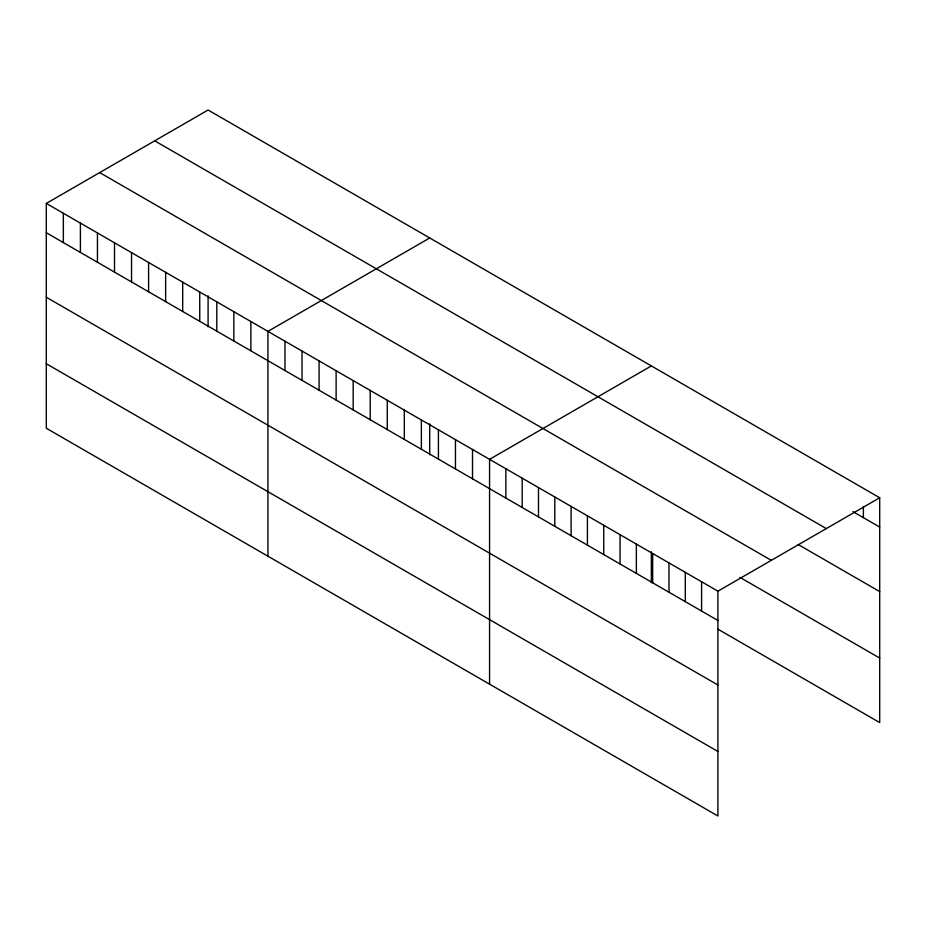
<?xml version="1.0" encoding="UTF-8"?>
<svg xmlns="http://www.w3.org/2000/svg" width="926" height="926" viewBox="0 0 926 926"><rect width="100%" height="100%" fill="white"/><g stroke="black" fill="none" stroke-linecap="round" stroke-linejoin="round"><path stroke-width="1.39" d="M46.3 203.419L717.905 591.17L717.905 815.991L46.3 428.24L46.3 203.419L208.095 110.009L879.7 497.76L879.7 722.581L717.766 629.078M429.722 237.97L267.927 331.381L267.927 556.19M651.348 365.932L489.565 459.342L489.565 684.152M717.905 591.17L879.7 497.76M852.904 511.603L879.7 527.068M154.7 140.833L826.305 528.584M798.143 544.5L879.7 591.587M99.695 172.595L771.3 560.346M739.897 577.349L879.7 658.062M46.3 232.727L717.905 620.478M46.3 297.246L717.905 684.997M46.3 363.721L717.905 751.472M863.391 506.487L863.391 517.657M701.595 581.76L701.595 611.056M685.286 572.337L685.286 601.645M668.977 562.927L668.977 592.223M652.668 553.505L652.668 582.813M651.348 551.769L651.348 582.674M636.359 544.083L636.359 573.391M620.05 534.672L620.05 563.98M603.74 525.25L603.74 554.558M587.42 515.84L587.42 545.148M571.111 506.418L571.111 535.726M554.801 497.007L554.801 526.315M538.492 487.585L538.492 516.893M522.183 478.175L522.183 507.471M505.874 468.753L505.874 498.061M472.515 449.492L472.515 478.8M455.465 439.653L455.465 468.961M438.415 429.803L438.415 459.111M429.722 423.807L429.722 454.724M421.365 419.964L421.365 449.272M404.315 410.125L404.315 439.433M387.276 400.275L387.276 429.583M370.226 390.436L370.226 419.744M353.176 380.598L353.176 409.905M336.126 370.747L336.126 400.055M319.076 360.909L319.076 390.216M302.026 351.07L302.026 380.366M284.976 341.219L284.976 370.527M250.888 321.542L250.888 350.838M233.838 311.692L233.838 341M216.788 301.853L216.788 331.161M208.095 295.845L208.095 326.762M199.738 292.003L199.738 321.31M182.688 282.164L182.688 311.472M165.638 272.325L165.638 301.633M148.588 262.475L148.588 291.783M131.538 252.636L131.538 281.944M114.5 242.797L114.5 272.105M97.45 232.947L97.45 262.255M80.4 223.108L80.4 252.416M63.35 213.269L63.35 242.566"/></g></svg>
